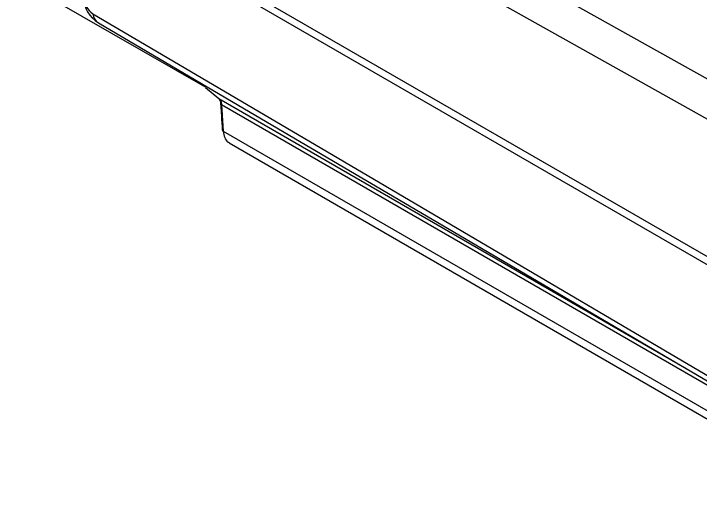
# Model space of a CAD drawing. Extents: x 8 to 113, y 1 to 87.
# Drawn here: x 71.591 to 74.485, y 7.513 to 9.529 of the extents above; entities that cross this region are included whole.
import ezdxf

# ---------------------------------------------------------------- set-up
doc = ezdxf.new("R2010")
doc.units = 0
doc.header["$MEASUREMENT"] = 0
doc.layers.add('OBJECT', color=7, linetype='CONTINUOUS')

msp = doc.modelspace()

# ---------------------------------------------------------------- linework, layer by layer
at = {"layer": 'OBJECT'}
for p, q in [((75.2349, 8.089), (71.9229, 10.001)), ((71.9229, 9.9684), (75.2349, 8.0564)), ((71.5913, 9.6864), (72.3975, 9.221)), ((72.3996, 9.2191), (72.456, 9.1716)), ((72.456, 9.1716), (74.4276, 8.0334)), ((72.4676, 9.1451), (72.4746, 9.0347)), ((75.1677, 7.5863), (72.4676, 9.1451)), ((72.4746, 9.0347), (75.0846, 7.528)), ((72.4987, 8.9855), (75.0488, 7.5134))]:
    msp.add_line(p, q, dxfattribs=at)
at = {"layer": 'OBJECT', "flags": 128}
for points in [[(75.2857, 8.6523), (75.1202, 8.745), (74.4114, 9.1422), (71.9246, 10.5361)], [(72.3744, 10.4555), (72.9175, 10.1507), (73.8326, 9.6373), (74.6726, 9.166)], [(71.9246, 9.5293), (72.1017, 9.425), (72.8105, 9.008), (75.1779, 7.6152)], [(71.9479, 9.4913), (72.5884, 9.1147), (75.1677, 7.5983)]]:
    msp.add_lwpolyline(points, dxfattribs=at)
at = {"layer": 'OBJECT'}
for centre, radius, start, end in [((72.0113, 9.5991), 0.125, 180, 239.5417), ((71.9744, 9.6021), 0.0882, 181.9317, 235.5695), ((71.9766, 9.5351), 0.0523, 186.3728, 236.7722), ((72.4701, 9.1516), 0.00703, 189.5807, 248.5739), ((72.4772, 9.0413), 0.00702, 190.0723, 248.6964)]:
    msp.add_arc(centre, radius, start, end, dxfattribs=at)
for points, knots in [([(72.456, 9.1716), (72.4589, 9.1686), (72.4649, 9.1624), (72.4667, 9.1509), (72.4676, 9.1451)], [0, 0, 0, 0, 0.486981, 1, 1, 1, 1]), ([(72.456, 9.1703), (72.4571, 9.1694), (72.4599, 9.1672), (72.463, 9.1571), (72.4632, 9.1482), (72.4633, 9.1449)], [0, 0, 0, 0, 0.2865022, 0.740259, 1, 1, 1, 1]), ([(72.4632, 9.1504), (72.4648, 9.1247), (72.4671, 9.088), (72.4696, 9.0511), (72.4704, 9.0401)], [0, 0, 0, 0, 0.700005, 1, 1, 1, 1]), ([(72.4746, 9.0347), (72.4761, 9.0253), (72.479, 9.0064), (72.4889, 8.9903), (72.4974, 8.9873), (72.4993, 8.9866)], [0, 0, 0, 0, 0.438906, 0.877849, 1, 1, 1, 1])]:
    msp.add_open_spline(points, degree=3, knots=knots, dxfattribs=at)

doc.saveas('drawing.dxf')
